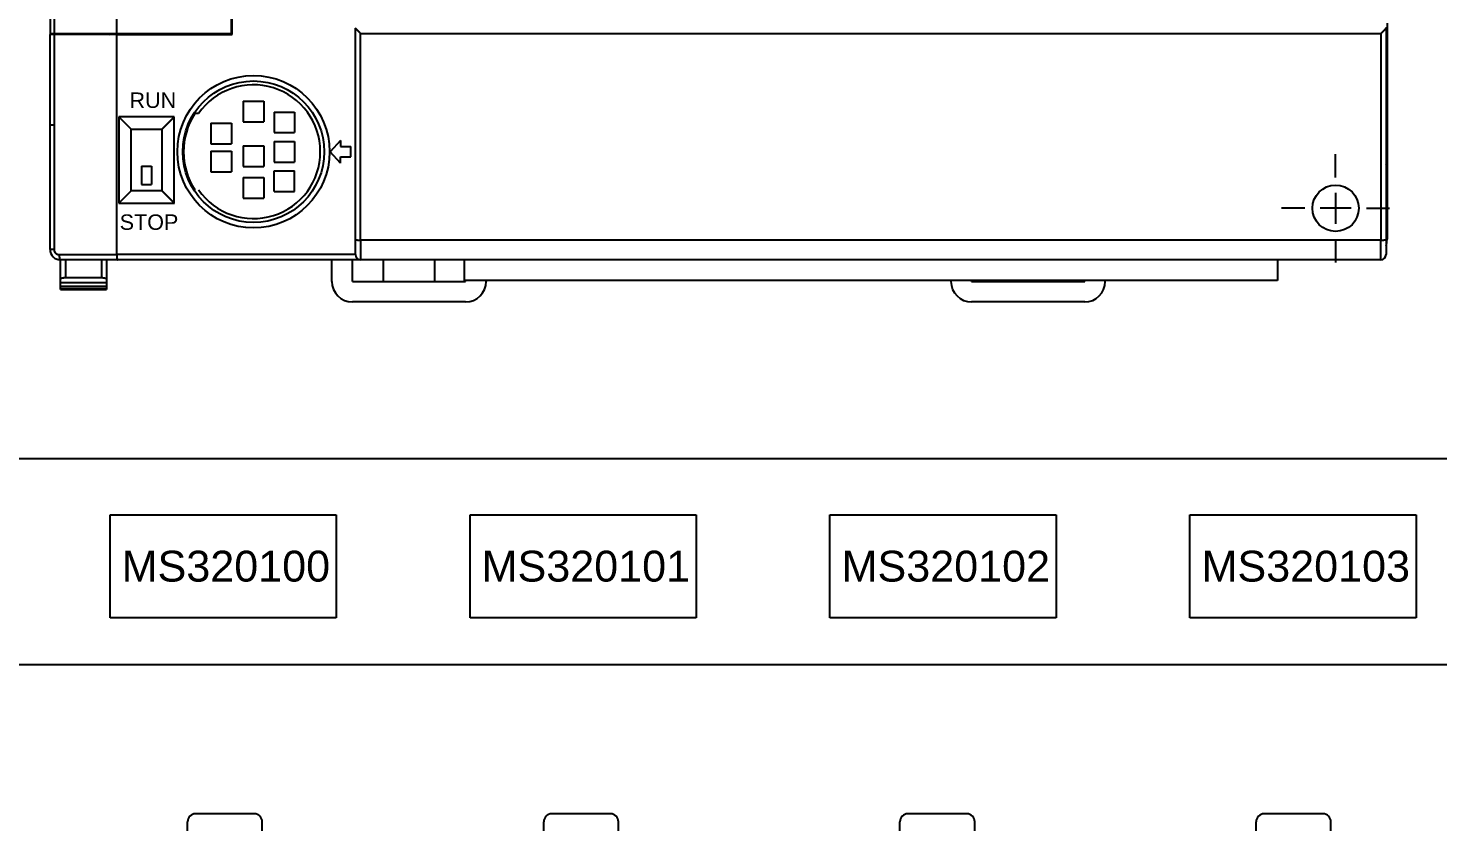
# Model space of a CAD drawing. Header units: millimetres. Extents: x 12275 to 14043, y 11466 to 13479.
# Drawn here: x 12909.7 to 13046.8, y 12977.2 to 13054.3 of the extents above; entities that cross this region are included whole.
import ezdxf

# ---------------------------------------------------------------- set-up
doc = ezdxf.new("R2010")
doc.units = ezdxf.units.MM
doc.styles.get("Standard").update_dxf_attribs({"font": 'arial.ttf'})

msp = doc.modelspace()

# ---------------------------------------------------------------- linework, layer by layer
at = {"color": 0, "linetype": 'Continuous'}
for p, q in [((12911.87053, 13084.78511), (12911.87053, 13053.78511)), ((12912.2581, 13084.78511), (12912.2581, 13053.78511)), ((12918.37053, 13053.78511), (12918.37053, 13084.78511)), ((12929.47053, 13064.77624), (12929.47053, 13053.78511)), ((12929.57053, 13053.68511), (12929.57053, 13064.59469)), ((12911.87053, 13053.78511), (12911.87053, 13053.68512)), ((12911.87053, 13053.78511), (12912.2581, 13053.78511)), ((12912.2581, 13053.68511), (12911.87053, 13053.68511)), ((12911.87053, 13044.88511), (12911.87053, 13053.68511)), ((12912.07053, 13053.68511), (12912.07053, 13053.78511)), ((12912.2581, 13053.78511), (12918.37053, 13053.78511)), ((12912.2581, 13053.68511), (12912.2581, 13044.88511)), ((12918.37053, 13053.68511), (12912.2581, 13053.68511)), ((12917.67053, 13053.78511), (12917.67053, 13053.68511)), ((12917.67053, 13053.68511), (12918.67053, 13053.78511)), ((12918.37053, 13053.78511), (12929.47053, 13053.78511)), ((12918.37053, 13044.88511), (12918.37053, 13053.68511)), ((12918.37053, 13053.68511), (12929.57053, 13053.68511)), ((12919.07053, 13053.78509), (12919.07053, 13053.68511)), ((12923.57053, 13053.68511), (12923.57053, 13053.78509)), ((12924.57053, 13053.78511), (12924.57053, 13053.68511)), ((12929.47053, 13053.78511), (12929.57052, 13053.78511)), ((12941.57053, 13033.72266), (12941.57053, 13054.28467)), ((12942.07053, 13053.76429), (13041.27053, 13053.76429)), ((12942.07053, 13033.70185), (12942.07053, 13053.76429)), ((13041.27053, 13053.76429), (13041.27053, 13033.70185)), ((13041.77053, 13054.28467), (13041.77053, 13033.72266)), ((13041.87053, 13054.78511), (13041.87053, 13041.28511)), ((12930.65027, 13047.20232), (12930.65027, 13045.20232)), ((12930.65027, 13047.20232), (12932.65027, 13047.20232)), ((12932.65027, 13047.20232), (12932.65027, 13045.20232)), ((12918.55027, 13045.68354), (12919.75027, 13044.48354)), ((12923.95027, 13045.68354), (12918.55027, 13045.68354)), ((12918.57053, 13045.68511), (12918.57053, 13037.28511)), ((12919.77053, 13044.48511), (12918.57053, 13045.68511)), ((12922.75027, 13044.48354), (12923.95027, 13045.68354)), ((12922.77053, 13044.48511), (12923.97053, 13045.68511)), ((12923.95027, 13037.28354), (12923.95027, 13045.68354)), ((12926.30612, 13045.98354), (12925.94501, 13045.98354)), ((12933.65027, 13046.14293), (12935.65027, 13046.14293)), ((12933.65027, 13046.14293), (12933.65027, 13044.14293)), ((12935.65027, 13046.14293), (12935.65027, 13044.14293)), ((12911.87053, 13044.88511), (12912.2581, 13044.88511)), ((12911.87053, 13032.78511), (12911.87053, 13044.88511)), ((12912.2581, 13044.88511), (12912.2581, 13032.78511)), ((12918.37053, 13032.28511), (12918.37053, 13044.88511)), ((12919.75027, 13038.48354), (12919.75027, 13044.48354)), ((12919.75027, 13044.48354), (12922.75027, 13044.48354)), ((12919.77053, 13044.48511), (12922.77053, 13044.48511)), ((12919.77053, 13038.48511), (12919.77053, 13044.48511)), ((12922.75027, 13044.48354), (12922.75027, 13038.48354)), ((12927.5117, 13045.06149), (12927.5117, 13043.06149)), ((12927.5117, 13045.06149), (12929.5117, 13045.06149)), ((12929.5117, 13045.06149), (12929.5117, 13043.06149)), ((12930.65027, 13045.20232), (12932.65027, 13045.20232)), ((12933.65027, 13044.14293), (12935.65027, 13044.14293)), ((12927.5117, 13043.06149), (12929.5117, 13043.06149)), ((12930.65027, 13042.84423), (12930.65027, 13040.84423)), ((12930.65027, 13042.84423), (12932.65027, 13042.84423)), ((12932.65027, 13042.84423), (12932.65027, 13040.84423)), ((12933.65027, 13043.28354), (12933.65027, 13041.28354)), ((12933.65027, 13043.28354), (12935.65027, 13043.28354)), ((12935.65027, 13043.28354), (12935.65027, 13041.28354)), ((12940.11778, 13043.38354), (12939.11778, 13042.28354)), ((12940.11778, 13043.38354), (12940.11778, 13042.78354)), ((12940.11778, 13042.78354), (12941.11778, 13042.78354)), ((12941.11778, 13041.78354), (12941.11778, 13042.78354)), ((12927.5117, 13042.34293), (12927.5117, 13040.34293)), ((12927.5117, 13042.34293), (12929.5117, 13042.34293)), ((12929.5117, 13042.34293), (12929.5117, 13040.34293)), ((12933.65027, 13041.28354), (12935.65027, 13041.28354)), ((12940.11778, 13041.18354), (12939.11778, 13042.28354)), ((12940.11778, 13041.78354), (12941.11778, 13041.78354)), ((12940.11778, 13041.18354), (12940.11778, 13041.78354)), ((13036.87053, 13039.78511), (13036.87053, 13042.03511)), ((13041.77053, 13041.28511), (13041.87053, 13041.28511)), ((13041.87053, 13041.28511), (13041.87053, 13033.78511)), ((12920.77731, 13040.89527), (12920.77731, 13039.09197)), ((12920.77731, 13040.89527), (12921.72323, 13040.89527)), ((12921.72323, 13040.89527), (12921.72323, 13039.09197)), ((12927.5117, 13040.34293), (12929.5117, 13040.34293)), ((12930.65027, 13040.84423), (12932.65027, 13040.84423)), ((12933.65027, 13038.42415), (12933.65027, 13040.42415)), ((12933.65027, 13040.42415), (12935.65027, 13040.42415)), ((12935.65027, 13038.42415), (12935.65027, 13040.42415)), ((12918.55027, 13037.28354), (12919.75027, 13038.48354)), ((12918.57053, 13037.28511), (12919.77053, 13038.48511)), ((12922.75027, 13038.48354), (12919.75027, 13038.48354)), ((12922.77053, 13038.48511), (12919.77053, 13038.48511)), ((12920.77731, 13039.09197), (12921.72323, 13039.09197)), ((12922.75027, 13038.48354), (12923.95027, 13037.28354)), ((12923.97053, 13037.28511), (12922.77053, 13038.48511)), ((12930.65027, 13039.77611), (12930.65027, 13037.77611)), ((12930.65027, 13039.77611), (12932.65027, 13039.77611)), ((12932.65027, 13039.77611), (12932.65027, 13037.77611)), ((12918.55027, 13037.28354), (12923.95027, 13037.28354)), ((12918.57053, 13037.28511), (12923.97053, 13037.28511)), ((12930.65027, 13037.77611), (12932.65027, 13037.77611)), ((12933.65027, 13038.42415), (12935.65027, 13038.42415)), ((13036.87053, 13038.28511), (13036.87053, 13035.28511)), ((13033.87053, 13036.78511), (13031.62053, 13036.78511)), ((13038.37053, 13036.78511), (13035.37053, 13036.78511)), ((13039.87053, 13036.78511), (13042.12053, 13036.78511)), ((12941.57053, 13033.72266), (12941.57109, 13033.72166)), ((12941.57053, 13032.28511), (12941.57053, 13033.72266)), ((12942.07053, 13033.70185), (12942.07053, 13031.78511)), ((13041.27053, 13033.70185), (12942.07053, 13033.70185)), ((13036.87053, 13033.78511), (13036.87053, 13031.53511)), ((13041.27053, 13031.78511), (13041.27053, 13033.70185)), ((13041.77052, 13033.72266), (13041.76997, 13033.72166)), ((13041.77053, 13033.72266), (13041.77053, 13032.28511)), ((12912.2581, 13032.78511), (12911.87053, 13032.78511)), ((12912.7581, 13032.28511), (12912.75822, 13032.26128)), ((12912.7581, 13032.28511), (12918.37053, 13032.28511)), ((12912.87053, 13029.90827), (12912.87053, 13031.78511)), ((12918.42748, 13031.78511), (12912.87053, 13031.78511)), ((12913.37053, 13031.78511), (12913.37053, 13030.05229)), ((12916.87053, 13031.78511), (12916.87053, 13030.05229)), ((12917.37053, 13031.78511), (12917.37053, 13029.90827)), ((12941.57053, 13032.28511), (12918.37053, 13032.28511)), ((12942.07053, 13031.78511), (12918.42748, 13031.78511)), ((12939.27053, 13029.68511), (12939.27053, 13031.78511)), ((12941.27053, 13029.68511), (12941.27053, 13031.78511)), ((13041.27053, 13031.78511), (12942.07053, 13031.78511)), ((12944.27053, 13031.78511), (12944.27053, 13029.68511)), ((12949.27053, 13029.68511), (12949.27053, 13031.78511)), ((12952.12053, 13031.78511), (12952.12053, 13029.78511)), ((13031.22053, 13031.78511), (13031.22053, 13029.78511)), ((12912.87053, 13029.53552), (12912.87053, 13029.90827)), ((12912.87053, 13029.17229), (12912.87053, 13029.53552)), ((12917.37053, 13029.53552), (12912.87053, 13029.53552)), ((12912.87053, 13028.95663), (12912.87053, 13029.17229)), ((12917.37053, 13029.17229), (12912.87053, 13029.17229)), ((12917.37053, 13028.95663), (12912.87053, 13028.95663)), ((12912.87053, 13028.88511), (12912.87053, 13028.95663)), ((12912.87055, 13028.88511), (12917.37053, 13028.88511)), ((12913.37053, 13030.05229), (12916.87053, 13030.05229)), ((12917.37053, 13029.90827), (12917.37053, 13029.53552)), ((12917.37053, 13029.53552), (12917.37053, 13029.17229)), ((12917.37053, 13029.17229), (12917.37053, 13028.95663)), ((12917.37053, 13028.95663), (12917.37053, 13028.88511)), ((12941.27053, 13029.68511), (12952.27053, 13029.68511)), ((13031.22053, 13029.78511), (12952.12053, 13029.78511)), ((12952.27053, 13029.68511), (12952.27053, 13029.78511)), ((12954.26803, 13029.78511), (12954.27053, 13029.68511)), ((12999.47053, 13029.78511), (12999.47053, 13029.68511)), ((13001.47053, 13029.68511), (13001.47053, 13029.78511)), ((13001.47053, 13029.68511), (13012.47053, 13029.68511)), ((13004.47053, 13029.68511), (13004.47053, 13029.78511)), ((13009.47053, 13029.68511), (13009.47053, 13029.78511)), ((13012.47053, 13029.68511), (13012.47053, 13029.78511)), ((13014.47053, 13029.68511), (13014.47053, 13029.78511)), ((12952.27053, 13027.68511), (12941.27053, 13027.68511)), ((13012.47053, 13027.68511), (13001.47053, 13027.68511)), ((12925.23814, 12974.1608), (12925.23814, 12977.17551)), ((12931.73219, 12977.94861), (12926.01124, 12977.94861)), ((12932.50529, 12974.1608), (12932.50529, 12977.17551)), ((12959.87306, 12974.1608), (12959.87306, 12977.17551)), ((12966.3671, 12977.94861), (12960.64616, 12977.94861)), ((12967.1402, 12974.1608), (12967.1402, 12977.17551)), ((12994.50797, 12974.1608), (12994.50797, 12977.17551)), ((13001.00201, 12977.94861), (12995.28107, 12977.94861)), ((13001.77511, 12974.1608), (13001.77511, 12977.17551)), ((13029.14288, 12974.1608), (13029.14288, 12977.17551)), ((13035.63692, 12977.94861), (13029.91598, 12977.94861)), ((13036.41003, 12974.1608), (13036.41003, 12977.17551))]:
    msp.add_line(p, q, dxfattribs=at)
at = {"color": 0}
for p, q in [((12894.27028, 13012.46096), (13274.27028, 13012.46096)), ((12917.70426, 12996.9954), (12917.70426, 13006.9954)), ((12917.70426, 13006.9954), (12939.70426, 13006.9954)), ((12939.70426, 13006.9954), (12939.70426, 12996.9954)), ((12952.70426, 12996.9954), (12952.70426, 13006.9954)), ((12952.70426, 13006.9954), (12974.70426, 13006.9954)), ((12974.70426, 13006.9954), (12974.70426, 12996.9954)), ((12987.70426, 12996.9954), (12987.70426, 13006.9954)), ((12987.70426, 13006.9954), (13009.70426, 13006.9954)), ((13009.70426, 13006.9954), (13009.70426, 12996.9954)), ((13022.70426, 12996.9954), (13022.70426, 13006.9954)), ((13022.70426, 13006.9954), (13044.70426, 13006.9954)), ((13044.70426, 13006.9954), (13044.70426, 12996.9954)), ((12939.70426, 12996.9954), (12917.70426, 12996.9954)), ((12974.70426, 12996.9954), (12952.70426, 12996.9954)), ((13009.70426, 12996.9954), (12987.70426, 12996.9954)), ((13044.70426, 12996.9954), (13022.70426, 12996.9954)), ((12894.27028, 12992.46096), (13274.27028, 12992.46096))]:
    msp.add_line(p, q, dxfattribs=at)
at = {"color": 0, "linetype": 'Continuous'}
for points in [[(12942.0703, 13053.76431), (12942.0673, 13053.76931), (12942.0633, 13053.77431), (12942.0593, 13053.77931), (12942.0563, 13053.78431), (12942.0523, 13053.78831), (12942.0483, 13053.79331), (12942.0453, 13053.79831), (12942.0413, 13053.80331), (12942.0373, 13053.80731), (12942.0333, 13053.81231), (12942.0303, 13053.81731), (12942.0263, 13053.82131), (12942.0223, 13053.82631), (12942.0183, 13053.83031), (12942.0143, 13053.83531), (12942.0103, 13053.83931), (12942.0063, 13053.84431), (12942.0023, 13053.84831), (12941.9983, 13053.85231), (12941.9943, 13053.85731), (12941.9903, 13053.86131), (12941.9863, 13053.86631), (12941.9823, 13053.87031), (12941.9783, 13053.87431), (12941.9743, 13053.87831), (12941.9693, 13053.88331), (12941.9653, 13053.88731), (12941.9613, 13053.89131), (12941.9573, 13053.89531), (12941.9533, 13053.89931), (12941.9493, 13053.90331), (12941.9443, 13053.90831), (12941.9403, 13053.91231), (12941.9363, 13053.91631), (12941.9323, 13053.92031), (12941.9283, 13053.92431), (12941.9233, 13053.92831), (12941.9193, 13053.93231), (12941.9153, 13053.93631), (12941.9113, 13053.94031), (12941.9063, 13053.94431), (12941.9023, 13053.94831), (12941.8983, 13053.95131), (12941.8943, 13053.95531), (12941.8893, 13053.95931), (12941.8853, 13053.96331), (12941.8813, 13053.96731), (12941.8763, 13053.97131), (12941.8723, 13053.97531), (12941.8683, 13053.97831), (12941.8643, 13053.98231), (12941.8593, 13053.98631), (12941.8553, 13053.99031), (12941.8513, 13053.99331), (12941.8473, 13053.99731), (12941.8433, 13054.00131), (12941.8383, 13054.00531), (12941.8343, 13054.00831), (12941.8303, 13054.01231), (12941.8263, 13054.01631), (12941.8223, 13054.01931), (12941.8173, 13054.02331), (12941.8133, 13054.02731), (12941.8093, 13054.03131), (12941.8053, 13054.03431), (12941.8013, 13054.03831), (12941.7973, 13054.04231), (12941.7933, 13054.04531), (12941.7893, 13054.04931), (12941.7853, 13054.05231), (12941.7813, 13054.05631), (12941.7773, 13054.06031), (12941.7733, 13054.06331), (12941.7693, 13054.06731), (12941.7653, 13054.07131), (12941.7613, 13054.07431), (12941.7573, 13054.07831), (12941.7533, 13054.08131), (12941.7493, 13054.08531), (12941.7453, 13054.08931), (12941.7413, 13054.09231), (12941.7383, 13054.09631), (12941.7343, 13054.09931), (12941.7303, 13054.10331), (12941.7273, 13054.10731), (12941.7233, 13054.11031), (12941.7193, 13054.11431), (12941.7163, 13054.11731), (12941.7123, 13054.12131), (12941.7083, 13054.12531), (12941.7053, 13054.12831), (12941.7013, 13054.13231), (12941.6983, 13054.13531), (12941.6953, 13054.13931), (12941.6913, 13054.14231), (12941.6883, 13054.14631), (12941.6843, 13054.14931), (12941.6813, 13054.15231), (12941.6783, 13054.15631), (12941.6753, 13054.15931), (12941.6723, 13054.16331), (12941.6683, 13054.16631), (12941.6653, 13054.16931), (12941.6623, 13054.17331), (12941.6593, 13054.17631), (12941.6563, 13054.17931), (12941.6533, 13054.18231), (12941.6503, 13054.18631), (12941.6473, 13054.18931), (12941.6453, 13054.19231), (12941.6423, 13054.19531), (12941.6393, 13054.19831), (12941.6363, 13054.20131), (12941.6343, 13054.20431), (12941.6313, 13054.20731), (12941.6293, 13054.21031), (12941.6263, 13054.21331), (12941.6243, 13054.21631), (12941.6213, 13054.21831), (12941.6193, 13054.22131), (12941.6173, 13054.22431), (12941.6143, 13054.22631), (12941.6123, 13054.22931), (12941.6103, 13054.23231), (12941.6083, 13054.23431), (12941.6063, 13054.23731), (12941.6043, 13054.23931), (12941.6023, 13054.24131), (12941.6003, 13054.24431), (12941.5983, 13054.24631), (12941.5963, 13054.24831), (12941.5943, 13054.25031), (12941.5933, 13054.25231), (12941.5913, 13054.25531), (12941.5893, 13054.25731), (12941.5873, 13054.26031), (12941.5853, 13054.26231), (12941.5843, 13054.26431), (12941.5823, 13054.26631), (12941.5803, 13054.26931), (12941.5783, 13054.27231), (12941.5763, 13054.27431), (12941.5753, 13054.27631), (12941.5743, 13054.27831), (12941.5723, 13054.28031), (12941.5713, 13054.28231), (12941.5703, 13054.28431)], [(13041.7703, 13054.28431), (13041.7693, 13054.28231), (13041.7683, 13054.28031), (13041.7663, 13054.27831), (13041.7643, 13054.27631), (13041.7623, 13054.27431), (13041.7603, 13054.27231), (13041.7593, 13054.27031), (13041.7563, 13054.26731), (13041.7533, 13054.26431), (13041.7503, 13054.26131), (13041.7483, 13054.25931), (13041.7463, 13054.25731), (13041.7433, 13054.25431), (13041.7413, 13054.25231), (13041.7393, 13054.25031), (13041.7373, 13054.24831), (13041.7353, 13054.24531), (13041.7323, 13054.24331), (13041.7303, 13054.24131), (13041.7283, 13054.23931), (13041.7263, 13054.23631), (13041.7233, 13054.23431), (13041.7213, 13054.23231), (13041.7183, 13054.22931), (13041.7163, 13054.22731), (13041.7133, 13054.22431), (13041.7113, 13054.22131), (13041.7083, 13054.21931), (13041.7063, 13054.21631), (13041.7033, 13054.21331), (13041.7003, 13054.21031), (13041.6973, 13054.20831), (13041.6943, 13054.20531), (13041.6923, 13054.20231), (13041.6893, 13054.19931), (13041.6863, 13054.19631), (13041.6833, 13054.19331), (13041.6803, 13054.19031), (13041.6773, 13054.18731), (13041.6743, 13054.18331), (13041.6713, 13054.18031), (13041.6673, 13054.17731), (13041.6643, 13054.17431), (13041.6613, 13054.17031), (13041.6583, 13054.16731), (13041.6553, 13054.16431), (13041.6513, 13054.16031), (13041.6483, 13054.15731), (13041.6453, 13054.15331), (13041.6423, 13054.15031), (13041.6383, 13054.14631), (13041.6353, 13054.14331), (13041.6323, 13054.13931), (13041.6283, 13054.13531), (13041.6253, 13054.13231), (13041.6213, 13054.12831), (13041.6183, 13054.12431), (13041.6153, 13054.12131), (13041.6113, 13054.11731), (13041.6083, 13054.11331), (13041.6043, 13054.10931), (13041.6013, 13054.10531), (13041.5973, 13054.10131), (13041.5943, 13054.09831), (13041.5903, 13054.09431), (13041.5873, 13054.09031), (13041.5833, 13054.08631), (13041.5803, 13054.08231), (13041.5763, 13054.07831), (13041.5733, 13054.07431), (13041.5693, 13054.07031), (13041.5663, 13054.06631), (13041.5623, 13054.06131), (13041.5593, 13054.05731), (13041.5553, 13054.05331), (13041.5523, 13054.04931), (13041.5483, 13054.04531), (13041.5443, 13054.04131), (13041.5413, 13054.03731), (13041.5373, 13054.03231), (13041.5343, 13054.02831), (13041.5303, 13054.02431), (13041.5273, 13054.02031), (13041.5233, 13054.01631), (13041.5193, 13054.01131), (13041.5163, 13054.00731), (13041.5123, 13054.00331), (13041.5093, 13053.99831), (13041.5053, 13053.99431), (13041.5013, 13053.99031), (13041.4983, 13053.98631), (13041.4943, 13053.98131), (13041.4903, 13053.97731), (13041.4863, 13053.97331), (13041.4833, 13053.96831), (13041.4793, 13053.96431), (13041.4753, 13053.96031), (13041.4713, 13053.95531), (13041.4683, 13053.95131), (13041.4643, 13053.94731), (13041.4603, 13053.94331), (13041.4563, 13053.93831), (13041.4523, 13053.93431), (13041.4493, 13053.93031), (13041.4453, 13053.92531), (13041.4413, 13053.92131), (13041.4373, 13053.91731), (13041.4333, 13053.91231), (13041.4293, 13053.90831), (13041.4253, 13053.90431), (13041.4213, 13053.90031), (13041.4173, 13053.89531), (13041.4133, 13053.89131), (13041.4093, 13053.88731), (13041.4053, 13053.88331), (13041.4013, 13053.87831), (13041.3973, 13053.87431), (13041.3923, 13053.87031), (13041.3883, 13053.86631), (13041.3843, 13053.86231), (13041.3803, 13053.85831), (13041.3763, 13053.85331), (13041.3713, 13053.84931), (13041.3673, 13053.84531), (13041.3633, 13053.84131), (13041.3583, 13053.83731), (13041.3543, 13053.83331), (13041.3503, 13053.82931), (13041.3453, 13053.82531), (13041.3413, 13053.82131), (13041.3363, 13053.81731), (13041.3323, 13053.81331), (13041.3273, 13053.80931), (13041.3233, 13053.80531), (13041.3183, 13053.80131), (13041.3133, 13053.79731), (13041.3093, 13053.79431), (13041.3043, 13053.79031), (13041.2993, 13053.78631), (13041.2943, 13053.78231), (13041.2903, 13053.77931), (13041.2853, 13053.77531), (13041.2803, 13053.77131), (13041.2753, 13053.76831), (13041.2703, 13053.76431)], [(12912.2583, 13032.78531), (12912.2583, 13032.78231), (12912.2583, 13032.77931), (12912.2583, 13032.77531), (12912.2583, 13032.77231), (12912.2583, 13032.76931), (12912.2583, 13032.76631), (12912.2583, 13032.76331), (12912.2583, 13032.76031), (12912.2593, 13032.75731), (12912.2593, 13032.75431), (12912.2593, 13032.75131), (12912.2593, 13032.74731), (12912.2593, 13032.74431), (12912.2603, 13032.74131), (12912.2603, 13032.73831), (12912.2603, 13032.73531), (12912.2613, 13032.73231), (12912.2613, 13032.72931), (12912.2613, 13032.72631), (12912.2623, 13032.72331), (12912.2623, 13032.72031), (12912.2633, 13032.71631), (12912.2633, 13032.71331), (12912.2633, 13032.71031), (12912.2643, 13032.70731), (12912.2643, 13032.70431), (12912.2653, 13032.70131), (12912.2653, 13032.69831), (12912.2663, 13032.69531), (12912.2673, 13032.69231), (12912.2673, 13032.68931), (12912.2683, 13032.68631), (12912.2683, 13032.68331), (12912.2693, 13032.68031), (12912.2703, 13032.67731), (12912.2703, 13032.67431), (12912.2713, 13032.67031), (12912.2723, 13032.66731), (12912.2733, 13032.66431), (12912.2733, 13032.66131), (12912.2743, 13032.65831), (12912.2753, 13032.65531), (12912.2763, 13032.65231), (12912.2773, 13032.64931), (12912.2773, 13032.64631), (12912.2783, 13032.64331), (12912.2793, 13032.64031), (12912.2803, 13032.63731), (12912.2813, 13032.63431), (12912.2823, 13032.63131), (12912.2833, 13032.62931), (12912.2843, 13032.62631), (12912.2853, 13032.62331), (12912.2863, 13032.62031), (12912.2873, 13032.61731), (12912.2883, 13032.61431), (12912.2893, 13032.61131), (12912.2903, 13032.60831), (12912.2913, 13032.60531), (12912.2923, 13032.60231), (12912.2933, 13032.59931), (12912.2953, 13032.59631), (12912.2963, 13032.59431), (12912.2973, 13032.59131), (12912.2983, 13032.58831), (12912.2993, 13032.58531), (12912.3013, 13032.58231), (12912.3023, 13032.57931), (12912.3033, 13032.57631), (12912.3053, 13032.57431), (12912.3063, 13032.57131), (12912.3073, 13032.56831), (12912.3093, 13032.56531), (12912.3103, 13032.56231), (12912.3113, 13032.56031), (12912.3133, 13032.55731), (12912.3143, 13032.55431), (12912.3163, 13032.55131), (12912.3173, 13032.54931), (12912.3193, 13032.54631), (12912.3203, 13032.54331), (12912.3223, 13032.54131), (12912.3233, 13032.53831), (12912.3253, 13032.53531), (12912.3263, 13032.53331), (12912.3283, 13032.53031), (12912.3293, 13032.52731), (12912.3313, 13032.52531), (12912.3333, 13032.52231), (12912.3343, 13032.51931), (12912.3363, 13032.51731), (12912.3373, 13032.51431), (12912.3393, 13032.51131), (12912.3413, 13032.50931), (12912.3433, 13032.50631), (12912.3443, 13032.50431), (12912.3463, 13032.50131), (12912.3483, 13032.49931), (12912.3503, 13032.49631), (12912.3513, 13032.49431), (12912.3533, 13032.49131), (12912.3553, 13032.48931), (12912.3573, 13032.48631), (12912.3593, 13032.48431), (12912.3613, 13032.48131), (12912.3623, 13032.47931), (12912.3643, 13032.47631), (12912.3663, 13032.47431), (12912.3683, 13032.47131), (12912.3703, 13032.46931), (12912.3723, 13032.46731), (12912.3743, 13032.46431), (12912.3763, 13032.46231), (12912.3783, 13032.46031), (12912.3803, 13032.45731), (12912.3823, 13032.45531), (12912.3843, 13032.45331), (12912.3863, 13032.45031), (12912.3883, 13032.44831), (12912.3903, 13032.44631), (12912.3923, 13032.44331), (12912.3953, 13032.44131), (12912.3973, 13032.43931), (12912.3993, 13032.43731), (12912.4013, 13032.43531), (12912.4033, 13032.43231), (12912.4053, 13032.43031), (12912.4073, 13032.42831), (12912.4103, 13032.42631), (12912.4123, 13032.42431), (12912.4143, 13032.42231), (12912.4163, 13032.42031), (12912.4193, 13032.41731), (12912.4213, 13032.41531), (12912.4233, 13032.41331), (12912.4253, 13032.41131), (12912.4283, 13032.40931), (12912.4303, 13032.40731), (12912.4323, 13032.40531), (12912.4353, 13032.40331), (12912.4373, 13032.40131), (12912.4393, 13032.39931), (12912.4423, 13032.39731), (12912.4443, 13032.39531), (12912.4473, 13032.39431), (12912.4493, 13032.39231), (12912.4513, 13032.39031), (12912.4543, 13032.38831), (12912.4563, 13032.38631), (12912.4593, 13032.38431), (12912.4613, 13032.38231), (12912.4643, 13032.38131), (12912.4663, 13032.37931), (12912.4693, 13032.37731), (12912.4713, 13032.37531), (12912.4743, 13032.37431), (12912.4763, 13032.37231), (12912.4793, 13032.37031), (12912.4813, 13032.36831), (12912.4843, 13032.36731), (12912.4873, 13032.36531), (12912.4893, 13032.36331), (12912.4923, 13032.36231), (12912.4943, 13032.36031), (12912.4973, 13032.35931), (12912.5003, 13032.35731), (12912.5023, 13032.35531), (12912.5053, 13032.35431), (12912.5073, 13032.35231), (12912.5103, 13032.35131), (12912.5133, 13032.34931), (12912.5153, 13032.34831), (12912.5183, 13032.34631), (12912.5213, 13032.34531), (12912.5243, 13032.34431), (12912.5263, 13032.34231), (12912.5293, 13032.34131), (12912.5323, 13032.33931), (12912.5343, 13032.33831), (12912.5373, 13032.33731), (12912.5403, 13032.33531), (12912.5433, 13032.33431), (12912.5453, 13032.33331), (12912.5483, 13032.33131), (12912.5513, 13032.33031), (12912.5543, 13032.32931), (12912.5573, 13032.32831), (12912.5593, 13032.32631), (12912.5623, 13032.32531), (12912.5653, 13032.32431), (12912.5683, 13032.32331), (12912.5713, 13032.32231), (12912.5743, 13032.32131), (12912.5763, 13032.31931), (12912.5793, 13032.31831), (12912.5823, 13032.31731), (12912.5853, 13032.31631), (12912.5883, 13032.31531), (12912.5913, 13032.31431), (12912.5943, 13032.31331), (12912.5963, 13032.31231), (12912.5993, 13032.31131), (12912.6023, 13032.31031), (12912.6053, 13032.30931), (12912.6083, 13032.30831), (12912.6113, 13032.30731), (12912.6143, 13032.30631), (12912.6173, 13032.30631), (12912.6203, 13032.30531), (12912.6233, 13032.30431), (12912.6263, 13032.30331), (12912.6293, 13032.30231), (12912.6313, 13032.30131), (12912.6343, 13032.30131), (12912.6373, 13032.30031), (12912.6403, 13032.29931), (12912.6433, 13032.29831), (12912.6463, 13032.29831), (12912.6493, 13032.29731), (12912.6523, 13032.29631), (12912.6553, 13032.29631), (12912.6583, 13032.29531), (12912.6613, 13032.29531), (12912.6643, 13032.29431), (12912.6673, 13032.29331), (12912.6703, 13032.29331), (12912.6733, 13032.29231), (12912.6763, 13032.29231), (12912.6793, 13032.29131), (12912.6823, 13032.29131), (12912.6853, 13032.29031), (12912.6883, 13032.29031), (12912.6913, 13032.28931), (12912.6943, 13032.28931), (12912.6973, 13032.28931), (12912.7003, 13032.28831), (12912.7033, 13032.28831), (12912.7063, 13032.28831), (12912.7093, 13032.28731), (12912.7123, 13032.28731), (12912.7153, 13032.28731), (12912.7183, 13032.28631), (12912.7213, 13032.28631), (12912.7243, 13032.28631), (12912.7273, 13032.28631), (12912.7303, 13032.28631), (12912.7343, 13032.28531), (12912.7373, 13032.28531), (12912.7403, 13032.28531), (12912.7433, 13032.28531), (12912.7463, 13032.28531), (12912.7493, 13032.28531), (12912.7523, 13032.28531), (12912.7553, 13032.28531), (12912.7583, 13032.28531)], [(12918.3703, 13032.28531), (12918.3703, 13032.28131), (12918.3703, 13032.27631), (12918.3703, 13032.27231), (12918.3703, 13032.26831), (12918.3703, 13032.26331), (12918.3703, 13032.25931), (12918.3703, 13032.25531), (12918.3703, 13032.25131), (12918.3703, 13032.24731), (12918.3703, 13032.24231), (12918.3703, 13032.23831), (12918.3703, 13032.23431), (12918.3703, 13032.23031), (12918.3693, 13032.22631), (12918.3693, 13032.22231), (12918.3693, 13032.21731), (12918.3693, 13032.21331), (12918.3693, 13032.20931), (12918.3693, 13032.20531), (12918.3693, 13032.20131), (12918.3693, 13032.19731), (12918.3693, 13032.19331), (12918.3683, 13032.18931), (12918.3683, 13032.18531), (12918.3683, 13032.18131), (12918.3683, 13032.17731), (12918.3683, 13032.17331), (12918.3683, 13032.16931), (12918.3683, 13032.16531), (12918.3683, 13032.16131), (12918.3673, 13032.15731), (12918.3673, 13032.15331), (12918.3673, 13032.14931), (12918.3673, 13032.14531), (12918.3673, 13032.14131), (12918.3673, 13032.13731), (12918.3673, 13032.13331), (12918.3673, 13032.12931), (12918.3663, 13032.12531), (12918.3663, 13032.12231), (12918.3663, 13032.11831), (12918.3663, 13032.11431), (12918.3663, 13032.11031), (12918.3663, 13032.10631), (12918.3663, 13032.10231), (12918.3663, 13032.09931), (12918.3663, 13032.09531), (12918.3663, 13032.09131), (12918.3663, 13032.08731), (12918.3663, 13032.08431), (12918.3663, 13032.08031), (12918.3663, 13032.07631), (12918.3663, 13032.07331), (12918.3663, 13032.06931), (12918.3663, 13032.06531), (12918.3663, 13032.06231), (12918.3663, 13032.05831), (12918.3663, 13032.05431), (12918.3663, 13032.05131), (12918.3663, 13032.04731), (12918.3663, 13032.04431), (12918.3663, 13032.04031), (12918.3663, 13032.03731), (12918.3663, 13032.03331), (12918.3663, 13032.03031), (12918.3663, 13032.02631), (12918.3663, 13032.02331), (12918.3663, 13032.01931), (12918.3673, 13032.01631), (12918.3673, 13032.01231), (12918.3673, 13032.00931), (12918.3673, 13032.00531), (12918.3673, 13032.00231), (12918.3673, 13031.99931), (12918.3683, 13031.99531), (12918.3683, 13031.99231), (12918.3683, 13031.98931), (12918.3693, 13031.98531), (12918.3693, 13031.98231), (12918.3693, 13031.97931), (12918.3693, 13031.97631), (12918.3703, 13031.97231), (12918.3703, 13031.96931), (12918.3703, 13031.96631), (12918.3713, 13031.96331), (12918.3713, 13031.96031), (12918.3713, 13031.95731), (12918.3723, 13031.95331), (12918.3723, 13031.95031), (12918.3733, 13031.94731), (12918.3733, 13031.94431), (12918.3733, 13031.94131), (12918.3743, 13031.93831), (12918.3743, 13031.93531), (12918.3753, 13031.93231), (12918.3753, 13031.92931), (12918.3763, 13031.92631), (12918.3773, 13031.92131), (12918.3773, 13031.91831), (12918.3773, 13031.91531), (12918.3783, 13031.91231), (12918.3783, 13031.91031), (12918.3793, 13031.90731), (12918.3793, 13031.90431), (12918.3803, 13031.90131), (12918.3803, 13031.89931), (12918.3813, 13031.89631), (12918.3823, 13031.89131), (12918.3823, 13031.88831), (12918.3833, 13031.88631), (12918.3833, 13031.88331), (12918.3843, 13031.88131), (12918.3843, 13031.87931), (12918.3853, 13031.87631), (12918.3853, 13031.87431), (12918.3863, 13031.87131), (12918.3863, 13031.86931), (12918.3873, 13031.86731), (12918.3883, 13031.86231), (12918.3883, 13031.86031), (12918.3893, 13031.85831), (12918.3893, 13031.85631), (12918.3903, 13031.85431), (12918.3913, 13031.85031), (12918.3913, 13031.84831), (12918.3923, 13031.84631), (12918.3923, 13031.84431), (12918.3933, 13031.84231), (12918.3943, 13031.83831), (12918.3943, 13031.83631), (12918.3953, 13031.83331), (12918.3963, 13031.83131), (12918.3973, 13031.82831), (12918.3973, 13031.82631), (12918.3983, 13031.82331), (12918.3993, 13031.82031), (12918.4003, 13031.81731), (12918.4013, 13031.81431), (12918.4033, 13031.81131), (12918.4033, 13031.80931), (12918.4043, 13031.80731), (12918.4063, 13031.80531), (12918.4073, 13031.80231), (12918.4083, 13031.80031), (12918.4093, 13031.79831), (12918.4113, 13031.79631), (12918.4123, 13031.79431), (12918.4143, 13031.79231), (12918.4153, 13031.79031), (12918.4173, 13031.78931), (12918.4193, 13031.78831), (12918.4213, 13031.78731), (12918.4233, 13031.78531), (12918.4253, 13031.78531), (12918.4273, 13031.78531)], [(12912.8703, 13029.90831), (12912.8703, 13029.91031), (12912.8713, 13029.91231), (12912.8713, 13029.91531), (12912.8713, 13029.91731), (12912.8723, 13029.91931), (12912.8733, 13029.92231), (12912.8733, 13029.92431), (12912.8753, 13029.92731), (12912.8763, 13029.92931), (12912.8773, 13029.93131), (12912.8783, 13029.93331), (12912.8803, 13029.93531), (12912.8813, 13029.93731), (12912.8833, 13029.93931), (12912.8843, 13029.94131), (12912.8863, 13029.94331), (12912.8883, 13029.94531), (12912.8903, 13029.94731), (12912.8923, 13029.94931), (12912.8943, 13029.95031), (12912.8953, 13029.95231), (12912.8973, 13029.95431), (12912.8993, 13029.95531), (12912.9013, 13029.95731), (12912.9033, 13029.95831), (12912.9063, 13029.96031), (12912.9093, 13029.96231), (12912.9123, 13029.96431), (12912.9143, 13029.96631), (12912.9173, 13029.96831), (12912.9193, 13029.96931), (12912.9223, 13029.97131), (12912.9243, 13029.97231), (12912.9263, 13029.97331), (12912.9283, 13029.97431), (12912.9303, 13029.97531), (12912.9333, 13029.97731), (12912.9353, 13029.97831), (12912.9373, 13029.97931), (12912.9393, 13029.98031), (12912.9423, 13029.98131), (12912.9443, 13029.98231), (12912.9463, 13029.98331), (12912.9483, 13029.98431), (12912.9503, 13029.98531), (12912.9523, 13029.98631), (12912.9553, 13029.98731), (12912.9573, 13029.98831), (12912.9593, 13029.98931), (12912.9613, 13029.99031), (12912.9643, 13029.99131), (12912.9663, 13029.99231), (12912.9693, 13029.99331), (12912.9713, 13029.99431), (12912.9733, 13029.99431), (12912.9763, 13029.99531), (12912.9783, 13029.99631), (12912.9813, 13029.99731), (12912.9843, 13029.99831), (12912.9863, 13029.99931), (12912.9893, 13030.00031), (12912.9913, 13030.00131), (12912.9943, 13030.00231), (12912.9973, 13030.00331), (12913.0003, 13030.00431), (12913.0053, 13030.00531), (12913.0083, 13030.00631), (12913.0113, 13030.00731), (12913.0143, 13030.00831), (12913.0173, 13030.00931), (12913.0203, 13030.01031), (12913.0233, 13030.01031), (12913.0263, 13030.01131), (12913.0293, 13030.01231), (12913.0323, 13030.01331), (12913.0353, 13030.01431), (12913.0383, 13030.01531), (12913.0413, 13030.01531), (12913.0443, 13030.01631), (12913.0473, 13030.01731), (12913.0503, 13030.01831), (12913.0543, 13030.01931), (12913.0573, 13030.01931), (12913.0603, 13030.02031), (12913.0643, 13030.02131), (12913.0673, 13030.02231), (12913.0703, 13030.02231), (12913.0743, 13030.02331), (12913.0773, 13030.02431), (12913.0803, 13030.02531), (12913.0843, 13030.02531), (12913.0873, 13030.02631), (12913.0913, 13030.02731), (12913.0943, 13030.02731), (12913.0983, 13030.02831), (12913.1013, 13030.02931), (12913.1053, 13030.02931), (12913.1083, 13030.03031), (12913.1123, 13030.03131), (12913.1153, 13030.03131), (12913.1193, 13030.03231), (12913.1233, 13030.03231), (12913.1263, 13030.03331), (12913.1303, 13030.03431), (12913.1333, 13030.03431), (12913.1373, 13030.03531), (12913.1413, 13030.03531), (12913.1453, 13030.03631), (12913.1483, 13030.03731), (12913.1523, 13030.03731), (12913.1563, 13030.03831), (12913.1603, 13030.03831), (12913.1633, 13030.03931), (12913.1673, 13030.03931), (12913.1713, 13030.04031), (12913.1753, 13030.04031), (12913.1793, 13030.04131), (12913.1823, 13030.04131), (12913.1863, 13030.04231), (12913.1903, 13030.04231), (12913.1943, 13030.04231), (12913.1983, 13030.04331), (12913.2023, 13030.04331), (12913.2063, 13030.04431), (12913.2103, 13030.04431), (12913.2143, 13030.04431), (12913.2183, 13030.04531), (12913.2223, 13030.04531), (12913.2263, 13030.04631), (12913.2303, 13030.04631), (12913.2343, 13030.04631), (12913.2383, 13030.04731), (12913.2423, 13030.04731), (12913.2463, 13030.04731), (12913.2503, 13030.04831), (12913.2543, 13030.04831), (12913.2583, 13030.04831), (12913.2623, 13030.04831), (12913.2663, 13030.04931), (12913.2703, 13030.04931), (12913.2743, 13030.04931), (12913.2783, 13030.04931), (12913.2823, 13030.05031), (12913.2863, 13030.05031), (12913.2913, 13030.05031), (12913.2953, 13030.05031), (12913.2993, 13030.05031), (12913.3033, 13030.05131), (12913.3073, 13030.05131), (12913.3113, 13030.05131), (12913.3153, 13030.05131), (12913.3203, 13030.05131), (12913.3243, 13030.05131), (12913.3283, 13030.05131), (12913.3323, 13030.05231), (12913.3363, 13030.05231), (12913.3413, 13030.05231), (12913.3453, 13030.05231), (12913.3493, 13030.05231), (12913.3533, 13030.05231), (12913.3583, 13030.05231), (12913.3623, 13030.05231), (12913.3663, 13030.05231), (12913.3703, 13030.05231)], [(12916.8703, 13030.05231), (12916.8743, 13030.05231), (12916.8793, 13030.05231), (12916.8833, 13030.05231), (12916.8873, 13030.05231), (12916.8913, 13030.05231), (12916.8963, 13030.05231), (12916.9003, 13030.05231), (12916.9043, 13030.05231), (12916.9083, 13030.05231), (12916.9123, 13030.05131), (12916.9173, 13030.05131), (12916.9213, 13030.05131), (12916.9253, 13030.05131), (12916.9293, 13030.05131), (12916.9333, 13030.05131), (12916.9373, 13030.05131), (12916.9423, 13030.05031), (12916.9463, 13030.05031), (12916.9503, 13030.05031), (12916.9543, 13030.05031), (12916.9583, 13030.05031), (12916.9623, 13030.04931), (12916.9663, 13030.04931), (12916.9703, 13030.04931), (12916.9743, 13030.04931), (12916.9783, 13030.04831), (12916.9823, 13030.04831), (12916.9863, 13030.04831), (12916.9903, 13030.04831), (12916.9943, 13030.04731), (12916.9983, 13030.04731), (12917.0023, 13030.04731), (12917.0063, 13030.04631), (12917.0103, 13030.04631), (12917.0143, 13030.04631), (12917.0183, 13030.04531), (12917.0223, 13030.04531), (12917.0263, 13030.04531), (12917.0303, 13030.04431), (12917.0343, 13030.04431), (12917.0383, 13030.04331), (12917.0423, 13030.04331), (12917.0463, 13030.04331), (12917.0493, 13030.04231), (12917.0533, 13030.04231), (12917.0573, 13030.04131), (12917.0613, 13030.04131), (12917.0653, 13030.04031), (12917.0683, 13030.04031), (12917.0723, 13030.03931), (12917.0763, 13030.03931), (12917.0803, 13030.03831), (12917.0833, 13030.03831), (12917.0873, 13030.03731), (12917.0913, 13030.03731), (12917.0943, 13030.03631), (12917.0983, 13030.03631), (12917.1023, 13030.03531), (12917.1053, 13030.03531), (12917.1093, 13030.03431), (12917.1123, 13030.03331), (12917.1163, 13030.03331), (12917.1203, 13030.03231), (12917.1233, 13030.03231), (12917.1273, 13030.03131), (12917.1303, 13030.03031), (12917.1343, 13030.03031), (12917.1373, 13030.02931), (12917.1413, 13030.02831), (12917.1443, 13030.02831), (12917.1473, 13030.02731), (12917.1513, 13030.02631), (12917.1543, 13030.02631), (12917.1583, 13030.02531), (12917.1613, 13030.02431), (12917.1643, 13030.02431), (12917.1683, 13030.02331), (12917.1713, 13030.02231), (12917.1743, 13030.02231), (12917.1773, 13030.02131), (12917.1813, 13030.02031), (12917.1843, 13030.01931), (12917.1873, 13030.01931), (12917.1903, 13030.01831), (12917.1933, 13030.01731), (12917.1963, 13030.01631), (12917.1993, 13030.01531), (12917.2033, 13030.01531), (12917.2063, 13030.01431), (12917.2093, 13030.01331), (12917.2123, 13030.01231), (12917.2153, 13030.01131), (12917.2183, 13030.01131), (12917.2213, 13030.01031), (12917.2243, 13030.00931), (12917.2263, 13030.00831), (12917.2293, 13030.00731), (12917.2323, 13030.00631), (12917.2353, 13030.00531), (12917.2383, 13030.00431), (12917.2413, 13030.00431), (12917.2433, 13030.00331), (12917.2463, 13030.00231), (12917.2493, 13030.00131), (12917.2523, 13030.00031), (12917.2543, 13029.99931), (12917.2573, 13029.99831), (12917.2603, 13029.99731), (12917.2623, 13029.99631), (12917.2653, 13029.99531), (12917.2673, 13029.99431), (12917.2703, 13029.99331), (12917.2723, 13029.99231), (12917.2753, 13029.99131), (12917.2773, 13029.99031), (12917.2793, 13029.98931), (12917.2823, 13029.98831), (12917.2843, 13029.98831), (12917.2863, 13029.98731), (12917.2893, 13029.98631), (12917.2913, 13029.98531), (12917.2933, 13029.98431), (12917.2953, 13029.98331), (12917.2983, 13029.98231), (12917.3003, 13029.98031), (12917.3023, 13029.97931), (12917.3043, 13029.97831), (12917.3063, 13029.97731), (12917.3083, 13029.97631), (12917.3103, 13029.97531), (12917.3123, 13029.97431), (12917.3143, 13029.97331), (12917.3173, 13029.97131), (12917.3193, 13029.97031), (12917.3213, 13029.96931), (12917.3233, 13029.96831), (12917.3263, 13029.96631), (12917.3283, 13029.96531), (12917.3313, 13029.96331), (12917.3333, 13029.96231), (12917.3363, 13029.95931), (12917.3393, 13029.95731), (12917.3413, 13029.95531), (12917.3433, 13029.95431), (12917.3453, 13029.95231), (12917.3473, 13029.95131), (12917.3493, 13029.94931), (12917.3503, 13029.94731), (12917.3523, 13029.94531), (12917.3543, 13029.94331), (12917.3563, 13029.94131), (12917.3583, 13029.93931), (12917.3593, 13029.93731), (12917.3613, 13029.93531), (12917.3623, 13029.93331), (12917.3643, 13029.93131), (12917.3653, 13029.92831), (12917.3663, 13029.92631), (12917.3673, 13029.92431), (12917.3683, 13029.92231), (12917.3683, 13029.92031), (12917.3693, 13029.91831), (12917.3693, 13029.91631), (12917.3703, 13029.91431), (12917.3703, 13029.91131), (12917.3703, 13029.90931)]]:
    msp.add_lwpolyline(points, dxfattribs=at)
for centre, radius in [((12931.65027, 13042.28354), 7.4), ((12931.65027, 13042.28354), 6.875), ((13036.87053, 13036.78511), 2.25)]:
    msp.add_circle(centre, radius, dxfattribs=at)
for centre, radius, start, end in [((12931.65027, 13042.28354), 6.5, 214.6966, 145.3034), ((12931.65027, 13042.28354), 6.8, 147.03561, 212.96439), ((13041.37053, 13041.28511), 0.5, 323.1301, 0), ((12941.57296, 13033.72289), 0.00223, 213.4148641, 267.0953733), ((12941.57777, 13033.7302), 0.01074, 242.7084468, 259.6187248), ((12941.58635, 13033.7537), 0.03565, 252.8378509, 259.8540192), ((12941.59777, 13033.79906), 0.08237, 257.5974197, 261.5588804), ((12941.61357, 13033.87988), 0.16469, 260.2461008, 262.6842822), ((12941.63214, 13034.00295), 0.28913, 262.1415995, 263.810856), ((12941.65509, 13034.1803), 0.46793, 263.3582419, 264.5563141), ((12941.67908, 13034.40849), 0.69738, 264.3725875, 265.294056), ((12941.70671, 13034.70829), 0.99843, 265.1250802, 265.8469429), ((12941.73558, 13035.06667), 1.35796, 265.7273904, 266.317399), ((12941.76765, 13035.5058), 1.79825, 266.1962807, 266.6837549), ((12941.79747, 13035.99894), 2.29229, 266.6526944, 267.0679853), ((12941.83049, 13036.56882), 2.86312, 266.9913825, 267.3480256), ((12941.85923, 13037.17798), 3.47296, 267.3393241, 267.6527499), ((12941.89088, 13037.86426), 4.15996, 267.6043887, 267.8806173), ((12941.91926, 13038.58661), 4.88286, 267.8612574, 268.1081776), ((12941.94508, 13039.29916), 5.59588, 268.0847587, 268.3093071), ((12941.96737, 13039.95951), 6.2566, 268.2837157, 268.4920432), ((12941.99181, 13040.82982), 7.12725, 268.4797926, 268.6670786), ((12942.01861, 13041.94223), 8.23998, 268.6606616, 268.8254966), ((12942.02323, 13042.11022), 8.40804, 268.8174994, 268.9844831), ((12942.01654, 13041.72498), 8.02274, 268.9835298, 269.1647378), ((12942.05535, 13043.87082), 10.16892, 269.1222908, 269.2578117), ((12942.22321, 13055.49871), 21.79801, 269.2125487, 269.2701176), ((12942.03734, 13043.12674), 9.42472, 269.4418954, 269.6110885), ((12942.04125, 13042.68091), 8.97893, 269.5667769, 269.8362561), ((12942.11989, 13057.15307), 23.45129, 269.7451898, 269.8794434), ((13041.22118, 13057.15331), 23.45153, 270.1205573, 270.2548095), ((13041.29981, 13042.68098), 8.979, 270.1637449, 270.433222), ((13041.30373, 13043.12679), 9.42477, 270.388912, 270.5581041), ((13041.11786, 13055.49881), 21.79811, 270.7298826, 270.7874512), ((13041.28571, 13043.87085), 10.16895, 270.7421885, 270.877709), ((13041.32453, 13041.72499), 8.02275, 270.8352623, 271.0164701), ((13041.31784, 13042.11022), 8.40803, 271.0155168, 271.1825007), ((13041.32246, 13041.94221), 8.23996, 271.1745032, 271.3393386), ((13041.34926, 13040.82978), 7.12721, 271.332921, 271.5202078), ((13041.3737, 13039.95947), 6.25656, 271.5079561, 271.7162851), ((13041.39599, 13039.29911), 5.59583, 271.6906918, 271.9152423), ((13041.42181, 13038.58655), 4.8828, 271.8918209, 272.1387441), ((13041.45019, 13037.8642), 4.1599, 272.1193807, 272.3956134), ((13041.48184, 13037.17792), 3.47289, 272.3472472, 272.6606788), ((13041.51058, 13036.56876), 2.86306, 272.6519704, 273.0086215), ((13041.5436, 13035.99888), 2.29223, 272.9320092, 273.3473111), ((13041.57342, 13035.50574), 1.79819, 273.3162373, 273.8037271), ((13041.6055, 13035.06661), 1.35791, 273.6825897, 274.2726209), ((13041.63436, 13034.70824), 0.99838, 274.1530407, 274.8749362), ((13041.66199, 13034.40846), 0.69734, 274.7059188, 275.6274378), ((13041.68599, 13034.18027), 0.4679, 275.4436461, 276.6417979), ((13041.70894, 13034.00293), 0.28911, 276.189075, 277.8584695), ((13041.7275, 13033.87987), 0.16467, 277.3155903, 279.7540266), ((13041.74331, 13033.79904), 0.08236, 278.4408452, 282.4028547), ((13041.75472, 13033.7537), 0.03565, 280.1453139, 287.162816), ((13041.7633, 13033.7302), 0.01074, 280.3789289, 297.2938994), ((13041.76811, 13033.72289), 0.00223, 272.8975091, 326.5922535), ((13039.87053, 13033.78511), 2, 341.80513, 0), ((12912.87053, 13032.78511), 1, 180, 270), ((12914.85337, 13032.28392), 2.09526, 180.619199, 181.2794104), ((12914.98651, 13032.28586), 2.22842, 181.2529263, 181.8825796), ((12915.02364, 13032.28726), 2.26557, 181.8869889, 182.5128687), ((12914.91435, 13032.28469), 2.15627, 182.5720734, 183.2332313), ((12914.83706, 13032.28073), 2.07889, 183.2442719, 183.9313358), ((12914.7586, 13032.277), 2.00035, 183.9789061, 184.6912907), ((12914.67021, 13032.27054), 1.91174, 184.7150073, 185.4555011), ((12914.55513, 13032.26111), 1.79628, 185.5051126, 186.284654), ((12914.43796, 13032.2493), 1.67852, 186.3215274, 187.1426726), ((12914.30866, 13032.23538), 1.54849, 187.2264717, 188.0978631), ((12914.17819, 13032.21757), 1.41682, 188.1282614, 189.0566749), ((12914.04066, 13032.19873), 1.27805, 189.1932563, 190.1892771), ((12913.90422, 13032.17495), 1.13955, 190.2258556, 191.3026942), ((12913.76871, 13032.15036), 1.00185, 191.4424373, 192.6142714), ((12913.64056, 13032.12285), 0.87079, 192.6892341, 193.9733607), ((12913.52128, 13032.09601), 0.74855, 194.1848008, 195.5938252), ((12913.40257, 13032.06474), 0.62581, 195.7579176, 197.3425029), ((12913.29177, 13032.03285), 0.51055, 197.6324542, 199.4399416), ((12913.20844, 13032.00451), 0.42254, 199.5771688, 201.5979236), ((12913.148, 13031.98287), 0.35839, 201.9381771, 204.1166769), ((12913.05783, 13031.94606), 0.26107, 204.8275023, 207.5622485), ((12912.97712, 13031.9068), 0.17137, 208.4117285, 212.1959038), ((12912.96395, 13031.89541), 0.15418, 211.2222515, 214.9078434), ((12913.05261, 13031.95786), 0.26263, 215.0121975, 216.8415998), ((12912.89829, 13031.85492), 0.07807, 224.3107757, 230.5523888), ((12912.87223, 13031.82709), 0.04009, 234.0427201, 249.4997276), ((12912.88722, 13031.85106), 0.06802, 244.7430619, 255.8201331), ((12942.07053, 13032.28511), 0.5, 180, 270), ((13041.27053, 13032.28511), 0.5, 270, 0), ((12941.27053, 13029.68511), 2, 180, 270), ((12952.27053, 13029.68511), 2, 270, 0), ((13001.47053, 13029.68511), 2, 180, 270), ((13012.47053, 13029.68511), 2, 270, 0), ((12926.01124, 12977.17551), 0.7731, 90, 180), ((12931.73219, 12977.17551), 0.7731, 0, 90), ((12960.64616, 12977.17551), 0.7731, 90, 180), ((12966.3671, 12977.17551), 0.7731, 0, 90), ((12995.28107, 12977.17551), 0.7731, 90, 180), ((13001.00201, 12977.17551), 0.7731, 0, 90), ((13029.91598, 12977.17551), 0.7731, 90, 180), ((13035.63692, 12977.17551), 0.7731, 0, 90)]:
    msp.add_arc(centre, radius, start, end, dxfattribs=at)

# ---------------------------------------------------------------- texts
at = {"color": 0, "linetype": 'Continuous', "width": 1}
for s, p in [('RUN', (12919.59751, 13046.53937)), ('STOP', (12918.6398, 13034.69329))]:
    msp.add_text(s, height=1.5, dxfattribs=at).set_placement(p)
at = {"color": 0, "char_height": 3, "attachment_point": 1}
for s, insert in [('MS320100', (12918.83223, 13003.51402)), ('MS320101', (12953.83223, 13003.51402)), ('MS320102', (12988.83223, 13003.51402)), ('MS320103', (13023.83223, 13003.51402))]:
    msp.add_mtext_dynamic_manual_height_columns(s, width=21.8656105, gutter_width=1, heights=[0], dxfattribs=dict(at, insert=insert))

doc.saveas('drawing.dxf')
